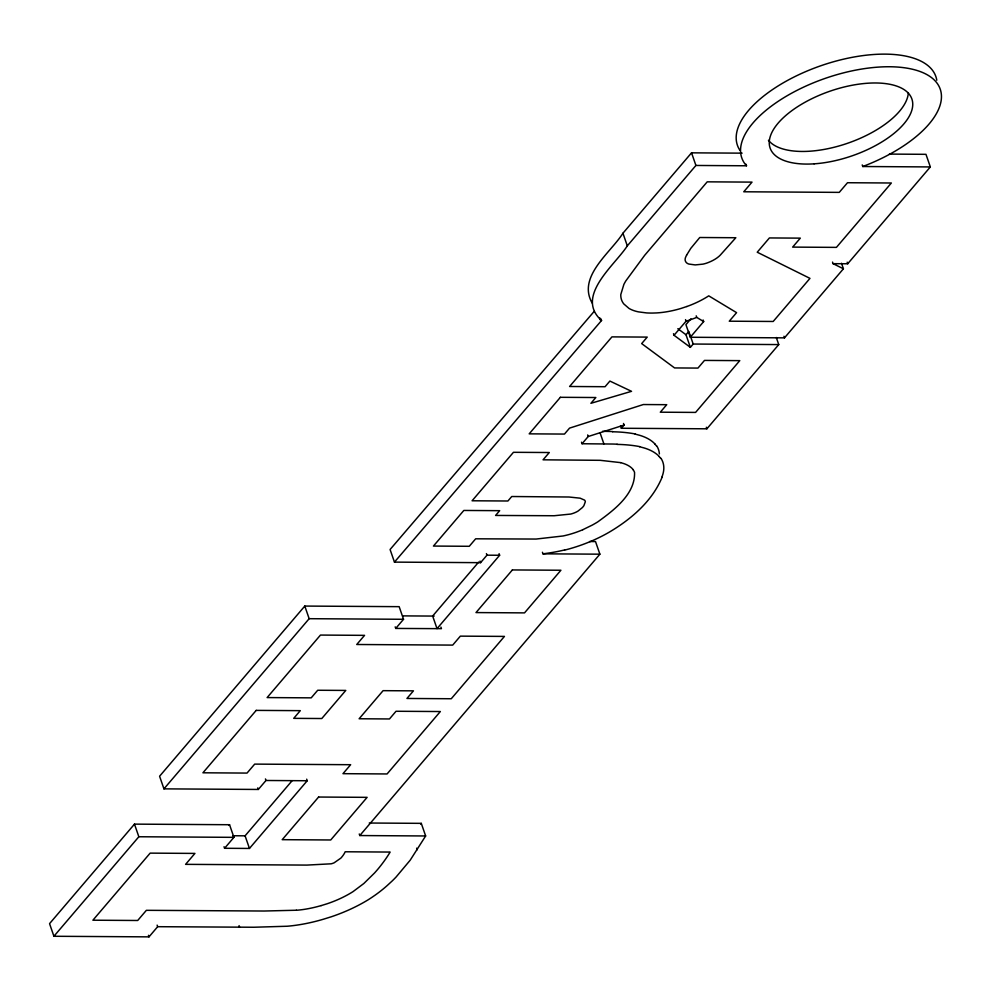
<?xml version="1.0" encoding="UTF-8"?>
<svg xmlns="http://www.w3.org/2000/svg" width="991" height="991" viewBox="0 0 991 991"><rect width="100%" height="100%" fill="white"/><g stroke="black" fill="none" stroke-linecap="round" stroke-linejoin="round"><path stroke-width="1.49" d="M662.124 477.154C652.437 500.765 631.985 518.466 610.555 531.387A81.968 37.348 -19.1 0 1 564.597 550.116M420.754 824.215L421.286 823.348L369.259 823.025M224.04 846.71L224.585 848.284L233.913 837.345L229.553 824.723L134.479 824.128L49.55 923.649L53.923 936.272L148.997 936.867L157.668 926.696L253.919 927.242L287.217 926.238A93.761 42.712 -19.1 0 0 323.599 919.165L331.254 916.786A89.289 40.681 -19.1 0 0 367.785 900.026A84.359 38.426 -19.1 0 0 372.666 896.843L375.131 895.146A105.48 48.051 -19.1 0 0 387.37 885.397L392.275 880.875A162.635 74.09 -19.1 0 0 396.127 876.973L410.187 860.2L425.647 835.97L421.286 823.348M742.123 153.159L691.545 152.837L622.943 233.232C610.605 252.755 576.911 276.848 592.234 303.172M862.22 164.927L862.765 166.513A105.009 47.828 -19.1 0 0 938.056 84.644A105.009 47.828 -19.1 0 0 810.997 83.839A105.009 47.828 -19.1 0 0 746.496 165.782L695.917 165.46L627.315 245.855C614.891 265.216 574.483 296.42 601.537 320.502L394.455 562.12L390.082 549.51L594.179 311.372M395.186 626.857L395.731 628.43L403.535 619.288L399.162 606.665L304.794 606.071L159.588 776.238L163.949 788.861L258.329 789.455L265.984 780.487L307.222 780.747L306.677 779.174M163.949 788.861L309.155 618.694L403.535 619.288M53.923 936.272L138.839 836.751L233.913 837.345M228.971 825.416L229.553 824.723M232.65 835.747L245.087 835.822L292.023 780.821M478.628 562.132L432.658 616.018L437.019 628.641L499.637 555.257L499.092 553.684M776.287 337.485L778.753 344.583L693.192 344.038L690.368 347.358L674.041 335.28L686.069 321.195A87.703 39.95 -19.1 0 0 696.747 317.405L703.672 321.58L690.293 337.262L685.921 324.639L690.938 318.768M394.455 562.12L480.573 562.665L486.965 555.183L499.637 555.257M581.506 442.172L582.051 443.745L588.22 436.511L624.057 425.065L623.512 423.479M690.368 347.358L685.995 334.735L688.832 331.428L689.377 333.001M224.585 848.284L249.459 848.445L307.222 780.747M620.515 425.895L621.332 428.261L624.057 425.065M359.25 833.976L359.795 835.549L599.889 554.18L595.517 541.569L589.595 541.532M621.332 428.261L706.88 428.806L778.753 344.583M690.293 337.262L784.488 337.857L843.415 268.796L841.508 263.284M832.527 262.095L833.072 263.668L847.714 263.767L930.338 166.934L925.966 154.323L889.373 154.088M582.758 529.727L592.234 525.106A64.242 29.272 -19.1 0 0 597.784 521.873C613.776 510.241 635.38 494.212 634.55 472.385A43.282 19.721 -19.1 0 0 633.125 469.759M686.837 306.504L681.139 308.399A56.091 25.555 -19.1 0 1 656.438 312.933L652.821 313.057A67.499 30.746 -19.1 0 1 646.429 312.908L638.365 311.855A56.499 25.741 -19.1 0 1 629.025 308.436L623.785 303.915A64.576 29.42 -19.1 0 1 620.8 294.525L623.884 284.392A148.216 67.524 -19.1 0 1 625.792 280.949L644.645 255.344L707.215 181.836L752.008 182.121L743.77 191.783L839.253 192.378L847.503 182.728L891.355 183.001L836.416 247.378L792.651 247.106L800.307 238.137L769.412 237.939L757.235 252.222L809.969 278.372L773.191 321.468L729.277 321.195L736.573 312.648L708.751 295.851A53.254 24.255 -19.1 0 1 686.85 306.516M321.121 905.625L326.857 903.854A58.915 26.831 -19.1 0 0 353.044 891.615L363.846 883.501L374.499 873.021A185.106 84.322 -19.1 0 0 378.376 868.574A216.41 98.58 -19.1 0 0 390.144 852.062L345.19 851.777A38.661 17.615 -19.1 0 1 340.842 858.132L334.128 862.802A8.56 3.902 -19.1 0 1 331.167 863.805L306.888 865.093L185.602 864.35L194.93 853.412L150.149 853.127L92.906 920.205L137.699 920.49L146.371 910.32L264.052 911.026L296.359 910.233M564.61 549.955L559.506 551.107A101.293 46.143 -19.1 0 1 542.981 553.808L542.424 552.247M862.765 166.513L930.338 166.934M582.051 443.745L612.921 444.042A244.059 111.178 -19.1 0 1 617.145 444.203M542.981 553.82L599.889 554.18M402.78 615.882L434.182 616.08M395.731 628.43L441.453 628.666L440.908 627.08M359.795 835.549L425.647 835.97M602.553 431.296L608.548 431.419A244.059 111.178 -19.1 0 1 612.772 431.58M635.132 434.095L639.678 435.309A85.189 38.81 -19.1 0 1 654.927 443.968M639.492 446.718L644.051 447.932A85.189 38.81 -19.1 0 1 659.3 456.591M620.713 462.636L600.224 460.32L543.068 459.812L549.287 452.528L513.449 452.305L472.088 500.777L507.912 501L511.74 496.516L569.02 497.011L580.119 498.176L584.554 500.108A12.858 5.859 -19.1 0 1 585.322 501.756L583.897 505.67A25.667 11.694 -19.1 0 1 582.324 507.603L578.038 511.071A12.239 5.574 -19.1 0 1 574.247 512.929L573.405 513.239A14.246 6.491 -19.1 0 1 570.754 514.056L554.118 515.741L495.599 515.444L499.662 510.675L463.825 510.452L433.439 546.066L469.276 546.289L475.655 538.807L536.081 539.054L563.037 535.982A48.67 22.174 -19.1 0 0 582.758 529.727M833.072 263.668L843.415 268.796M677.832 328.702L685.995 334.735M654.878 443.993L656.364 445.814M659.25 456.616L660.724 458.437M847.169 262.181L847.714 263.767M745.95 164.196L746.496 165.782M783.943 336.271L784.488 337.857M691.545 152.837L695.917 165.46M703.127 320.006L703.672 321.58M696.202 315.832L696.747 317.405M685.524 319.622L686.069 321.195M689.649 333.794L690.194 335.367M690.467 336.16L693.192 344.038M706.335 427.22L706.88 428.806M673.496 333.707L674.041 335.28M622.943 233.232L627.315 245.855M600.992 318.929L601.537 320.502L600.645 320.502L599.679 317.69M600.063 432.844L603.891 443.881M587.675 434.938L588.22 436.511M486.42 553.61L486.965 555.183M480.028 561.092L480.573 562.665M416.629 848.172L417.174 849.758M304.794 606.071L309.155 618.694M265.439 778.914L265.984 780.487M257.784 787.87L258.329 789.455M245.087 835.822L249.459 848.445M239.066 925.631L239.611 927.217M134.479 824.128L138.839 836.751M157.123 925.123L157.668 926.696M148.452 935.293L148.997 936.867M620.663 462.673A55.905 25.469 -19.1 0 1 633.237 469.709M321.109 905.601A63.882 29.098 -19.1 0 1 296.334 910.283M660.997 458.325A82.377 37.534 -19.1 0 1 661.852 477.191M616.972 444.389A131.63 59.968 -19.1 0 1 639.653 446.594M739.93 150.322A105.009 47.828 -19.1 0 1 819.074 66.372A105.009 47.828 -19.1 0 1 936.78 80.234M612.611 431.779A131.63 59.968 -19.1 0 1 635.281 433.971M656.624 445.702A82.377 37.534 -19.1 0 1 659.387 453.915M908.351 92.634A75.006 34.165 -19.1 0 1 847.02 143.46A75.006 34.165 -19.1 0 1 768.446 140.276M686.614 255.121L685.896 256.607A20.179 9.192 -19.1 0 0 686.082 262.281A16.24 7.395 -19.1 0 0 688.844 264.052L695.211 264.919L702.929 264.139A15.509 7.061 -19.1 0 0 708.577 262.404A20.241 9.216 -19.1 0 0 718.748 256.558A38.686 17.627 -19.1 0 0 720.284 255.108L735.83 237.729L699.745 237.506L690.801 248.345L686.614 255.121M256.198 710.386L202.932 772.794L247.032 773.079L254.687 764.111L350.641 764.705L342.985 773.674L387.072 773.959L440.338 711.538L396.028 711.265L389.475 718.958L359.126 718.76L383.096 690.665L413.445 690.851L406.954 698.457L451.264 698.742L504.444 636.408L460.357 636.135L452.701 645.104L356.748 644.497L364.552 635.355L320.465 635.07L267.124 697.577L311.211 697.85L317.702 690.256L345.772 690.43L321.802 718.525L293.732 718.351L300.285 710.658L256.198 710.386M560.386 397.304L529.194 433.847L564.474 434.07L569.54 428.124L643.332 404.539L666.72 404.687L660.316 412.194L695.583 412.417L739.769 360.637L704.49 360.414L697.961 368.082L674.574 367.934L641.673 343.592L647.222 337.101L611.942 336.878L569.614 386.49L605.067 386.713L609.886 381.064L631.527 391.321L590.896 403.312L595.839 397.527L560.386 397.304M318.594 797.037L282.212 839.674L330.734 839.972L367.116 797.346L318.594 797.037M512.384 569.936L476.002 612.574L524.524 612.884L560.906 570.246L512.384 569.936M814.107 163.837A75.006 34.165 -19.1 0 0 912.054 99.534A75.006 34.165 -19.1 0 0 796.838 107.201A75.006 34.165 -19.1 0 0 814.107 163.837"/></g></svg>
